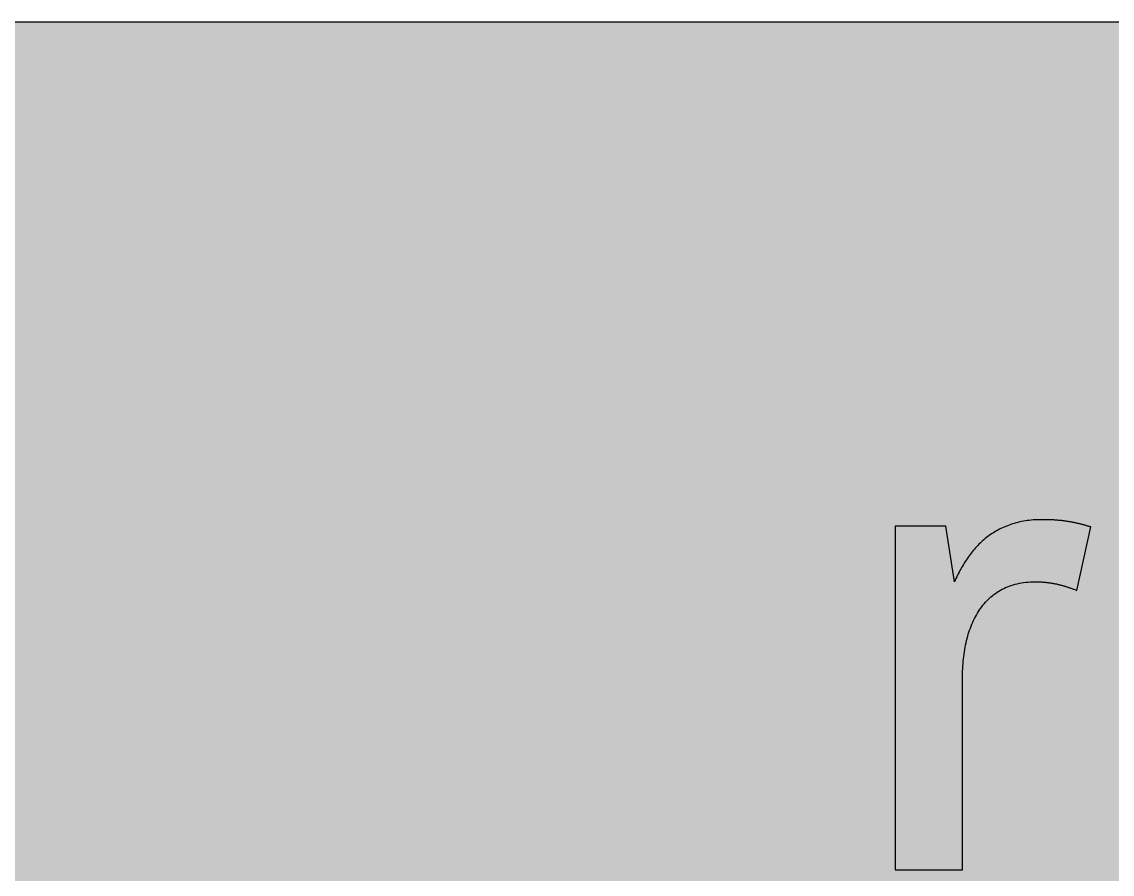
# Model space of a CAD drawing. Header units: millimetres. Extents: x 0 to 441, y 0 to 123.
# Drawn here: x 104.7 to 209.5, y 41.6 to 123.5 of the extents above; entities that cross this region are included whole.
import ezdxf

# ---------------------------------------------------------------- set-up
doc = ezdxf.new("R2010")
doc.units = ezdxf.units.MM

msp = doc.modelspace()

# ---------------------------------------------------------------- hatches: boundary and pattern name
for color, points in [(40, [(426.8611, 123.4722), (427.035, 123.4694), (427.2102, 123.4669), (427.3855, 123.4618), (427.5607, 123.4542), (427.7335, 123.444), (427.9087, 123.4313), (428.0814, 123.4186), (428.2542, 123.4008), (428.4269, 123.383), (428.5996, 123.3627), (428.7723, 123.3399), (428.9425, 123.317), (429.1152, 123.2891), (429.2854, 123.2611), (429.4556, 123.2306), (429.6258, 123.1976), (429.7959, 123.1621), (429.9636, 123.1265), (430.1312, 123.0859), (430.2989, 123.0452), (430.4665, 123.002), (430.6316, 122.9563), (430.7992, 122.9106), (430.9643, 122.8598), (431.1294, 122.809), (431.292, 122.7557), (431.4546, 122.7023), (431.6171, 122.6439), (431.7797, 122.5855), (431.9397, 122.5245), (432.0997, 122.461), (432.2597, 122.3975), (432.4172, 122.3289), (432.5772, 122.2604), (432.7322, 122.1892), (432.8897, 122.1181), (433.0446, 122.0445), (433.1995, 121.9683), (433.3519, 121.8895), (433.5043, 121.8082), (433.6567, 121.727), (433.8066, 121.6431), (433.9565, 121.5568), (434.1038, 121.4679), (434.2511, 121.379), (434.3984, 121.2875), (434.5432, 121.1961), (434.688, 121.0996), (434.8328, 121.0031), (434.975, 120.904), (435.1147, 120.8049), (435.2544, 120.7008), (435.3941, 120.5992), (435.5313, 120.4925), (435.6684, 120.3858), (435.803, 120.2766), (435.9377, 120.1649), (436.0697, 120.0506), (436.2018, 119.9363), (436.3314, 119.8194), (436.4609, 119.7026), (436.5879, 119.5832), (436.7124, 119.4613), (436.8394, 119.3394), (436.9613, 119.2124), (437.0832, 119.0879), (437.2026, 118.9609), (437.3194, 118.8314), (437.4363, 118.7018), (437.5506, 118.5697), (437.6649, 118.4377), (437.7766, 118.303), (437.8858, 118.1684), (437.9925, 118.0313), (438.0992, 117.8941), (438.2008, 117.7544), (438.3049, 117.6147), (438.404, 117.475), (438.5031, 117.3328), (438.5996, 117.188), (438.6961, 117.0432), (438.7875, 116.8984), (438.879, 116.7511), (438.9679, 116.6038), (439.0568, 116.4565), (439.1431, 116.3066), (439.227, 116.1567), (439.3082, 116.0043), (439.3895, 115.8519), (439.4683, 115.6995), (439.5445, 115.5446), (439.6181, 115.3897), (439.6892, 115.2322), (439.7604, 115.0772), (439.8289, 114.9172), (439.8975, 114.7597), (439.961, 114.5997), (440.0245, 114.4397), (440.0855, 114.2797), (440.1439, 114.1171), (440.2023, 113.9546), (440.2557, 113.792), (440.309, 113.6294), (440.3598, 113.4643), (440.4106, 113.2992), (440.4563, 113.1316), (440.502, 112.9665), (440.5452, 112.7989), (440.5859, 112.6312), (440.6265, 112.4636), (440.6621, 112.2959), (440.6976, 112.1258), (440.7306, 111.9556), (440.7611, 111.7854), (440.7891, 111.6152), (440.817, 111.4425), (440.8399, 111.2723), (440.8627, 111.0996), (440.883, 110.9269), (440.9008, 110.7542), (440.9186, 110.5814), (440.9313, 110.4087), (440.944, 110.2335), (440.9542, 110.0607), (440.9618, 109.8855), (440.9669, 109.7102), (440.9694, 109.535), (440.9719, 109.3597), (440.9722, 14.1111), (440.9694, 13.9344), (440.9669, 13.7592), (440.9618, 13.5839), (440.9542, 13.4112), (440.944, 13.2359), (440.9313, 13.0607), (440.9186, 12.888), (440.9008, 12.7152), (440.883, 12.5425), (440.8627, 12.3698), (440.8399, 12.1971), (440.817, 12.0269), (440.7891, 11.8542), (440.7611, 11.684), (440.7306, 11.5138), (440.6976, 11.3436), (440.6621, 11.176), (440.6265, 11.0058), (440.5859, 10.8382), (440.5452, 10.6705), (440.502, 10.5029), (440.4563, 10.3378), (440.4106, 10.1702), (440.3598, 10.0051), (440.309, 9.8425), (440.2557, 9.6774), (440.2023, 9.5148), (440.1439, 9.3523), (440.0855, 9.1897), (440.0245, 9.0297), (439.961, 8.8697), (439.8975, 8.7097), (439.8289, 8.5522), (439.7604, 8.3947), (439.6892, 8.2372), (439.6181, 8.0797), (439.5445, 7.9248), (439.4683, 7.7699), (439.3895, 7.6175), (439.3082, 7.4651), (439.227, 7.3127), (439.1431, 7.1628), (439.0568, 7.0129), (438.9679, 6.8656), (438.879, 6.7183), (438.7875, 6.571), (438.6961, 6.4262), (438.5996, 6.2814), (438.5031, 6.1366), (438.404, 5.9944), (438.3049, 5.8547), (438.2008, 5.715), (438.0992, 5.5753), (437.9925, 5.4381), (437.8858, 5.301), (437.7766, 5.1664), (437.6649, 5.0317), (437.5506, 4.8997), (437.4363, 4.7676), (437.3194, 4.638), (437.2026, 4.511), (437.0832, 4.3815), (436.9613, 4.257), (436.8394, 4.1326), (436.7124, 4.0081), (436.5879, 3.8862), (436.4609, 3.7668), (436.3314, 3.65), (436.2018, 3.5331), (436.0697, 3.4188), (435.9377, 3.3045), (435.803, 3.1953), (435.6684, 3.0861), (435.5313, 2.9769), (435.3941, 2.8727), (435.2544, 2.7686), (435.1147, 2.6645), (434.975, 2.5654), (434.8328, 2.4663), (434.688, 2.3698), (434.5432, 2.2733), (434.3984, 2.1819), (434.2511, 2.0904), (434.1038, 2.0015), (433.9565, 1.9126), (433.8066, 1.8263), (433.6567, 1.7424), (433.5043, 1.6612), (433.3519, 1.5799), (433.1995, 1.5037), (433.0446, 1.4275), (432.8897, 1.3513), (432.7322, 1.2802), (432.5772, 1.209), (432.4172, 1.1405), (432.2597, 1.0719), (432.0997, 1.0084), (431.9397, 0.9449), (431.7797, 0.8839), (431.6171, 0.8255), (431.4546, 0.7671), (431.292, 0.7137), (431.1294, 0.6604), (430.9643, 0.6096), (430.7992, 0.5588), (430.6316, 0.5131), (430.4665, 0.4674), (430.2989, 0.4242), (430.1312, 0.3835), (429.9636, 0.3454), (429.7959, 0.3073), (429.6258, 0.2718), (429.4556, 0.2388), (429.2854, 0.2083), (429.1152, 0.1803), (428.9425, 0.1524), (428.7723, 0.1295), (428.5996, 0.1067), (428.4269, 0.0864), (428.2542, 0.0686), (428.0814, 0.0508), (427.9087, 0.0381), (427.7335, 0.0254), (427.5607, 0.0152), (427.3855, 0.0076), (427.2102, 0.0025), (427.035, 0), (426.8597, 0), (104.0694, 0), (103.7082, 0), (103.3475, 0.0051), (102.9894, 0.0127), (102.6312, 0.0229), (102.2706, 0.0356), (101.9124, 0.0508), (101.5543, 0.0711), (101.1961, 0.094), (100.838, 0.1168), (100.4824, 0.1448), (100.1243, 0.1778), (99.7687, 0.2108), (99.4131, 0.2464), (99.0575, 0.287), (98.7019, 0.3302), (98.3463, 0.3734), (97.9932, 0.4216), (97.6376, 0.475), (97.2845, 0.5283), (96.9315, 0.5842), (96.581, 0.6452), (96.2279, 0.7061), (95.8774, 0.7722), (95.5269, 0.8407), (95.1763, 0.9119), (94.8284, 0.9855), (94.4804, 1.0617), (94.1324, 1.143), (93.7844, 1.2243), (93.4364, 1.3106), (93.091, 1.3995), (92.7456, 1.4884), (92.4027, 1.5824), (92.0598, 1.6789), (91.7169, 1.778), (91.374, 1.8821), (91.0336, 1.9863), (90.6932, 2.093), (90.3529, 2.2047), (90.0151, 2.319), (89.6772, 2.4333), (89.3394, 2.5527), (89.0041, 2.6746), (88.6689, 2.7991), (88.3361, 2.9261), (88.0034, 3.0556), (87.6706, 3.1877), (87.3404, 3.3249), (87.0102, 3.462), (86.68, 3.6043), (86.3524, 3.7465), (86.0273, 3.8938), (85.6996, 4.0411), (85.377, 4.1935), (85.0519, 4.3485), (84.7293, 4.506), (84.4093, 4.666), (84.0892, 4.8285), (83.7717, 4.9936), (83.4542, 5.1613), (83.1367, 5.3315), (82.8218, 5.5042), (82.5094, 5.682), (82.1969, 5.8598), (7.0556, 49.5155), (6.8504, 49.6341), (6.6497, 49.7561), (6.4516, 49.8831), (6.256, 50.0126), (6.063, 50.1421), (5.8725, 50.2793), (5.6845, 50.4165), (5.4966, 50.5562), (5.3137, 50.6984), (5.1333, 50.8457), (4.9581, 50.9956), (4.7828, 51.1454), (4.6101, 51.3004), (4.4399, 51.4579), (4.2748, 51.6153), (4.1097, 51.7779), (3.9497, 51.943), (3.7922, 52.1106), (3.6347, 52.2783), (3.4823, 52.451), (3.335, 52.6237), (3.1877, 52.8015), (3.0429, 52.9793), (2.9032, 53.1597), (2.7661, 53.3425), (2.6314, 53.528), (2.4994, 53.7134), (2.3724, 53.9039), (2.2454, 54.0944), (2.1234, 54.2874), (2.0041, 54.483), (1.8898, 54.6786), (1.778, 54.8792), (1.6662, 55.0799), (1.5621, 55.2806), (1.458, 55.4863), (1.3589, 55.6895), (1.2624, 55.8978), (1.1684, 56.1061), (1.0795, 56.3169), (0.9931, 56.5302), (0.9119, 56.7436), (0.8306, 56.957), (0.7569, 57.1754), (0.6833, 57.3913), (0.6147, 57.6123), (0.5486, 57.8307), (0.4877, 58.0542), (0.4293, 58.2752), (0.3734, 58.4987), (0.3226, 58.7248), (0.2769, 58.9509), (0.2311, 59.1795), (0.193, 59.4055), (0.1549, 59.6367), (0.1219, 59.8653), (0.094, 60.0964), (0.0686, 60.3275), (0.0483, 60.5612), (0.0305, 60.7949), (0.0152, 61.0286), (0.0076, 61.2623), (0, 61.4985), (0, 61.7347), (0, 61.8515), (0, 61.9658), (0.0025, 62.0827), (0.0076, 62.1995), (0.0102, 62.3138), (0.0152, 62.4307), (0.0229, 62.545), (0.0279, 62.6618), (0.0381, 62.7761), (0.0457, 62.8929), (0.0559, 63.0072), (0.066, 63.1215), (0.0787, 63.2358), (0.0914, 63.3527), (0.1041, 63.467), (0.1194, 63.5813), (0.1346, 63.6956), (0.1524, 63.8099), (0.1702, 63.9242), (0.188, 64.0359), (0.2057, 64.1502), (0.2261, 64.2645), (0.2489, 64.3763), (0.2692, 64.4906), (0.2921, 64.6024), (0.3175, 64.7167), (0.3429, 64.8284), (0.3683, 64.9402), (0.3937, 65.0519), (0.4216, 65.1637), (0.4496, 65.2755), (0.4801, 65.3872), (0.5105, 65.499), (0.541, 65.6082), (0.574, 65.72), (0.6071, 65.8292), (0.6401, 65.9409), (0.6756, 66.0502), (0.7112, 66.1594), (0.7468, 66.2686), (0.7849, 66.3778), (0.823, 66.487), (0.8611, 66.5937), (0.9017, 66.7029), (0.9423, 66.8096), (0.9855, 66.9163), (1.0287, 67.0255), (1.0719, 67.1322), (1.1151, 67.2389), (1.1608, 67.343), (1.2065, 67.4497), (1.2548, 67.5538), (1.303, 67.6605), (1.3513, 67.7647), (1.4021, 67.8688), (1.4529, 67.9729), (1.5037, 68.0771), (1.557, 68.1787), (1.6104, 68.2828), (1.6637, 68.3844), (1.7196, 68.486), (1.7755, 68.5876), (1.8313, 68.6892), (1.8898, 68.7908), (1.9482, 68.8899), (2.0066, 68.9915), (2.0676, 69.0905), (2.1285, 69.1896), (2.1895, 69.2861), (2.253, 69.3852), (2.3139, 69.4817), (2.38, 69.5782), (2.4435, 69.6722), (2.5095, 69.7687), (2.5756, 69.8627), (2.6416, 69.9567), (2.7102, 70.0507), (2.7788, 70.1446), (2.8473, 70.2361), (2.9185, 70.3275), (2.987, 70.419), (3.0582, 70.5104), (3.1318, 70.5993), (3.2029, 70.6907), (3.2766, 70.7771), (3.3528, 70.866), (3.4265, 70.9549), (3.5027, 71.0413), (3.5789, 71.1276), (3.6551, 71.214), (3.7338, 71.2978), (3.8125, 71.3816), (3.8913, 71.4654), (3.97, 71.5493), (4.0513, 71.6305), (4.1326, 71.7118), (4.2139, 71.7931), (4.2951, 71.8744), (4.379, 71.9531), (4.4628, 72.0319), (4.5466, 72.1106), (4.633, 72.1893), (4.7168, 72.2655), (4.8031, 72.3417), (4.8895, 72.4179), (4.9784, 72.4941), (5.0673, 72.5678), (5.1562, 72.6415), (5.2451, 72.7126), (5.334, 72.7862), (5.4254, 72.8574), (5.5169, 72.9285), (5.6083, 72.9971), (5.6998, 73.0656), (5.7937, 73.1342), (5.8877, 73.2028), (5.9817, 73.2688), (6.0757, 73.3349), (6.1722, 73.4009), (6.2662, 73.467), (6.3627, 73.5305), (6.4618, 73.594), (6.5583, 73.6549), (6.6573, 73.7159), (6.7539, 73.7768), (6.8555, 73.8378), (6.9545, 73.8962), (7.0536, 73.9546), (82.1972, 117.6115), (82.5094, 117.79), (82.8218, 117.9652), (83.1367, 118.1379), (83.4542, 118.3081), (83.7717, 118.4758), (84.0892, 118.6409), (84.4093, 118.8034), (84.7293, 118.9634), (85.0519, 119.1209), (85.377, 119.2759), (85.6996, 119.4283), (86.0273, 119.5756), (86.3524, 119.7229), (86.68, 119.8677), (87.0102, 120.0074), (87.3404, 120.1445), (87.6706, 120.2817), (88.0034, 120.4138), (88.3361, 120.5433), (88.6689, 120.6703), (89.0041, 120.7948), (89.3394, 120.9167), (89.6772, 121.0361), (90.0151, 121.1529), (90.3529, 121.2647), (90.6932, 121.3764), (91.0336, 121.4831), (91.374, 121.5873), (91.7169, 121.6914), (92.0598, 121.7905), (92.4027, 121.887), (92.7456, 121.981), (93.091, 122.0724), (93.4364, 122.1588), (93.7844, 122.2451), (94.1324, 122.3264), (94.4804, 122.4077), (94.8284, 122.4839), (95.1763, 122.5575), (95.5269, 122.6287), (95.8774, 122.6972), (96.2279, 122.7633), (96.581, 122.8242), (96.9315, 122.8852), (97.2845, 122.9411), (97.6376, 122.997), (97.9932, 123.0478), (98.3463, 123.096), (98.7019, 123.1392), (99.0575, 123.1824), (99.4131, 123.223), (99.7687, 123.2586), (100.1243, 123.2916), (100.4824, 123.3246), (100.838, 123.3526), (101.1961, 123.3754), (101.5543, 123.3983), (101.9124, 123.4186), (102.2706, 123.4338), (102.6312, 123.4465), (102.9894, 123.4567), (103.3475, 123.4643), (103.7082, 123.4694), (104.0689, 123.4719)]), (59, [(202.0961, 69.6666), (202.1611, 69.6646), (202.2246, 69.6646), (202.2907, 69.6646), (202.3542, 69.662), (202.4177, 69.6595), (202.4812, 69.6595), (202.5447, 69.657), (202.6082, 69.6544), (202.6717, 69.6493), (202.7326, 69.6468), (202.7961, 69.6417), (202.8571, 69.6392), (202.9206, 69.6341), (202.9816, 69.629), (203.0425, 69.6214), (203.1035, 69.6163), (203.1644, 69.6112), (203.2254, 69.6036), (203.2864, 69.596), (203.3473, 69.5884), (203.4083, 69.5808), (203.4692, 69.5731), (203.5302, 69.563), (203.5886, 69.5554), (203.6496, 69.5452), (203.7105, 69.535), (203.7715, 69.5249), (203.8299, 69.5147), (203.8909, 69.502), (203.9518, 69.4919), (204.0103, 69.4792), (204.0712, 69.4665), (204.1322, 69.4538), (204.1931, 69.4411), (204.2516, 69.4258), (204.3125, 69.4131), (204.3735, 69.3979), (204.4344, 69.3826), (204.4954, 69.3674), (204.5564, 69.3522), (204.6173, 69.3344), (204.6783, 69.3191), (204.7392, 69.3014), (204.8027, 69.2836), (204.8637, 69.2658), (204.9247, 69.248), (204.9882, 69.2302), (205.0517, 69.2099), (205.1126, 69.1896), (205.1761, 69.1693), (205.2396, 69.149), (205.3031, 69.1286), (205.3666, 69.1058), (205.4327, 69.0855), (205.4962, 69.0626), (205.5622, 69.0397), (205.6257, 69.0169), (205.6917, 68.9915), (205.7578, 68.9686), (205.8238, 68.9432), (205.8924, 68.9178), (205.9584, 68.8924), (206.027, 68.867), (206.0956, 68.8391), (207.4291, 74.9378), (207.3656, 74.9554), (207.3046, 74.9732), (207.2411, 74.9884), (207.1802, 75.0062), (207.1192, 75.024), (207.0583, 75.0418), (206.9973, 75.0595), (206.9363, 75.0748), (206.8779, 75.0926), (206.817, 75.1103), (206.756, 75.1256), (206.695, 75.1408), (206.6341, 75.1586), (206.5757, 75.1738), (206.5147, 75.1891), (206.4537, 75.2069), (206.3928, 75.2221), (206.3318, 75.2373), (206.2709, 75.2526), (206.2074, 75.2678), (206.1464, 75.2805), (206.0829, 75.2958), (206.0219, 75.311), (205.9584, 75.3237), (205.8949, 75.3389), (205.8314, 75.3516), (205.7679, 75.3643), (205.7019, 75.377), (205.6359, 75.3897), (205.5698, 75.4024), (205.5038, 75.4151), (205.4352, 75.4278), (205.3692, 75.4405), (205.3006, 75.4507), (205.2295, 75.4609), (205.1609, 75.4736), (205.0872, 75.4837), (205.0161, 75.4939), (204.9424, 75.504), (204.8688, 75.5142), (204.7951, 75.5218), (204.7189, 75.532), (204.6427, 75.5396), (204.564, 75.5498), (204.4852, 75.5574), (204.404, 75.565), (204.3227, 75.5701), (204.2414, 75.5777), (204.1576, 75.5853), (204.0712, 75.5904), (203.9849, 75.5955), (203.8985, 75.6031), (203.8096, 75.6056), (203.7182, 75.6107), (203.6267, 75.6158), (203.5327, 75.6183), (203.4388, 75.6234), (203.3422, 75.626), (203.2432, 75.6285), (203.1441, 75.631), (203.0425, 75.631), (202.9409, 75.6336), (202.8342, 75.6336), (202.7301, 75.6336), (202.5218, 75.631), (202.3186, 75.626), (202.118, 75.6158), (201.9173, 75.6031), (201.7217, 75.5879), (201.5312, 75.5675), (201.3407, 75.5421), (201.1528, 75.5142), (200.9673, 75.4837), (200.787, 75.4507), (200.6067, 75.4126), (200.4314, 75.372), (200.2561, 75.3262), (200.086, 75.278), (199.9158, 75.2272), (199.7507, 75.1738), (199.5856, 75.118), (199.4256, 75.057), (199.2655, 74.9935), (199.1106, 74.9275), (198.9557, 74.8589), (198.8058, 74.7852), (198.6559, 74.7116), (198.5086, 74.6328), (198.3638, 74.5515), (198.2241, 74.4677), (198.0844, 74.3814), (197.9473, 74.2925), (197.8101, 74.201), (197.678, 74.107), (197.5485, 74.0105), (197.419, 73.9115), (197.2945, 73.8099), (197.17, 73.7057), (197.0481, 73.599), (196.9287, 73.4898), (196.8094, 73.3806), (196.6951, 73.2663), (196.5808, 73.1495), (196.469, 73.0326), (196.3598, 72.9132), (196.2531, 72.7913), (196.1464, 72.6669), (196.0448, 72.5399), (195.9432, 72.4129), (195.8416, 72.2833), (195.7451, 72.1512), (195.6486, 72.0166), (195.5546, 71.882), (195.4632, 71.7448), (195.3717, 71.6051), (195.2828, 71.4654), (195.1965, 71.3232), (195.1101, 71.181), (195.0263, 71.0336), (194.945, 70.8889), (194.8637, 70.739), (194.785, 70.5891), (194.7088, 70.4393), (194.6326, 70.2869), (194.5589, 70.1345), (194.4878, 69.9795), (194.4167, 69.8221), (194.3481, 69.6646), (193.5233, 75.0013), (188.6342, 75.0013), (188.6342, 41.9806), (195.1108, 41.9806), (195.1108, 60.3952), (195.1101, 60.6349), (195.1152, 60.8736), (195.1228, 61.1099), (195.133, 61.3461), (195.1482, 61.5798), (195.1634, 61.8109), (195.1838, 62.042), (195.2066, 62.2681), (195.232, 62.4942), (195.2625, 62.7177), (195.293, 62.9412), (195.3285, 63.1596), (195.3692, 63.3755), (195.4098, 63.5914), (195.4555, 63.8023), (195.5038, 64.0131), (195.5571, 64.2188), (195.6105, 64.4246), (195.6714, 64.6252), (195.7324, 64.8233), (195.7984, 65.0189), (195.867, 65.212), (195.9381, 65.4025), (196.0143, 65.5879), (196.0931, 65.7708), (196.1744, 65.9511), (196.2607, 66.1289), (196.3522, 66.3016), (196.4436, 66.4718), (196.5401, 66.6369), (196.6417, 66.7995), (196.7459, 66.9595), (196.8525, 67.1144), (196.9643, 67.2643), (197.0786, 67.4116), (197.198, 67.5564), (197.3199, 67.6961), (197.4444, 67.8307), (197.5739, 67.9602), (197.7085, 68.0872), (197.8457, 68.2117), (197.9854, 68.3285), (198.1302, 68.4428), (198.28, 68.5521), (198.4324, 68.6562), (198.5899, 68.7553), (198.7499, 68.8492), (198.915, 68.9407), (199.0827, 69.0245), (199.2554, 69.1058), (199.4306, 69.1794), (199.611, 69.2506), (199.7964, 69.3141), (199.9844, 69.375), (200.1774, 69.4284), (200.373, 69.4792), (200.5736, 69.5223), (200.7794, 69.5579), (200.9877, 69.5909), (201.201, 69.6189), (201.4169, 69.6392), (201.6379, 69.6544), (201.864, 69.662), (202.0951, 69.6646)])]:
    msp.add_hatch(color=color).paths.add_polyline_path(points)
h = msp.add_hatch(color=59)
h.paths.add_polyline_path([(426.8611, 119.9444), (427.134, 119.9388), (427.4033, 119.9286), (427.675, 119.9134), (427.9417, 119.888), (428.2084, 119.8575), (428.4726, 119.822), (428.7342, 119.7788), (428.9933, 119.728), (429.2498, 119.6721), (429.5038, 119.6111), (429.7578, 119.5426), (430.0068, 119.4664), (430.2557, 119.3876), (430.4995, 119.3013), (430.7408, 119.2098), (430.9796, 119.1108), (431.2158, 119.0092), (431.4495, 118.8999), (431.6781, 118.7856), (431.9041, 118.6663), (432.1277, 118.5418), (432.3486, 118.4123), (432.5645, 118.2751), (432.7779, 118.1354), (432.9862, 117.9906), (433.1919, 117.8408), (433.3951, 117.6858), (433.5932, 117.5258), (433.7863, 117.3632), (433.9768, 117.1931), (434.1622, 117.0203), (434.3425, 116.8425), (434.5203, 116.6622), (434.6931, 116.4768), (434.8632, 116.2863), (435.0258, 116.0932), (435.1858, 115.8951), (435.3408, 115.6919), (435.4906, 115.4862), (435.6354, 115.2779), (435.7751, 115.0645), (435.9123, 114.8486), (436.0418, 114.6277), (436.1663, 114.4041), (436.2856, 114.1781), (436.3999, 113.9495), (436.5092, 113.7158), (436.6108, 113.4796), (436.7098, 113.2408), (436.8013, 112.9995), (436.8876, 112.7557), (436.9664, 112.5068), (437.0426, 112.2578), (437.1111, 112.0038), (437.1721, 111.7498), (437.228, 111.4933), (437.2788, 111.2342), (437.322, 110.9726), (437.3575, 110.7084), (437.388, 110.4417), (437.4134, 110.175), (437.4286, 109.9033), (437.4388, 109.634), (437.4439, 109.3597), (437.4444, 14.1111), (437.4388, 13.8379), (437.4286, 13.5661), (437.4134, 13.2944), (437.388, 13.0277), (437.3575, 12.761), (437.322, 12.4968), (437.2788, 12.2352), (437.228, 11.9761), (437.1721, 11.7196), (437.1111, 11.4656), (437.0426, 11.2116), (436.9664, 10.9626), (436.8876, 10.7163), (436.8013, 10.4699), (436.7098, 10.2286), (436.6108, 9.9898), (436.5092, 9.7536), (436.3999, 9.5225), (436.2856, 9.2913), (436.1663, 9.0653), (436.0418, 8.8417), (435.9123, 8.6208), (435.7751, 8.4049), (435.6354, 8.1915), (435.4906, 7.9832), (435.3408, 7.7775), (435.1858, 7.5768), (435.0258, 7.3787), (434.8632, 7.1831), (434.6931, 6.9926), (434.5203, 6.8072), (434.3425, 6.6269), (434.1622, 6.4491), (433.9768, 6.2763), (433.7863, 6.1062), (433.5932, 5.9436), (433.3951, 5.7836), (433.1919, 5.6286), (432.9862, 5.4788), (432.7779, 5.334), (432.5645, 5.1943), (432.3486, 5.0597), (432.1277, 4.9276), (431.9041, 4.8031), (431.6781, 4.6838), (431.4495, 4.5695), (431.2158, 4.4602), (430.9796, 4.3586), (430.7408, 4.2596), (430.4995, 4.1681), (430.2557, 4.0818), (430.0068, 4.003), (429.7578, 3.9268), (429.5038, 3.8608), (429.2498, 3.7973), (428.9933, 3.7414), (428.7342, 3.6906), (428.4726, 3.6474), (428.2084, 3.6119), (427.9417, 3.5814), (427.675, 3.5585), (427.4033, 3.5408), (427.134, 3.5306), (426.8597, 3.5255), (104.0694, 3.5278), (103.7361, 3.5281), (103.4059, 3.5331), (103.0757, 3.5382), (102.7455, 3.5484), (102.4153, 3.5611), (102.0877, 3.5763), (101.7575, 3.5941), (101.4273, 3.6144), (101.0996, 3.6373), (100.7694, 3.6627), (100.4418, 3.6906), (100.1141, 3.7211), (99.7864, 3.7541), (99.4613, 3.7922), (99.1337, 3.8303), (98.8085, 3.871), (98.4809, 3.9167), (98.1558, 3.9624), (97.8306, 4.0132), (97.5081, 4.064), (97.1829, 4.1199), (96.8604, 4.1783), (96.5378, 4.2367), (96.2152, 4.3002), (95.8926, 4.3663), (95.5726, 4.4348), (95.2525, 4.5034), (94.9325, 4.5771), (94.6125, 4.6533), (94.295, 4.732), (93.9775, 4.8133), (93.66, 4.8971), (93.3425, 4.9835), (93.0275, 5.0724), (92.7125, 5.1638), (92.3976, 5.2578), (92.0826, 5.3543), (91.7702, 5.4534), (91.4578, 5.555), (91.1479, 5.6591), (90.8355, 5.7658), (90.5281, 5.875), (90.2183, 5.9868), (89.9109, 6.1011), (89.6036, 6.2179), (89.2962, 6.3373), (88.9914, 6.4592), (88.6866, 6.5837), (88.3844, 6.7107), (88.0821, 6.8402), (87.7799, 6.9723), (87.4801, 7.1069), (87.1804, 7.2441), (86.8832, 7.3838), (86.5861, 7.526), (86.2889, 7.6683), (85.9942, 7.8156), (85.6996, 7.9654), (85.4075, 8.1178), (85.1154, 8.2728), (84.8258, 8.4303), (84.5363, 8.5877), (84.2467, 8.7503), (83.9597, 8.9154), (8.8194, 52.5709), (8.6665, 52.6593), (8.5141, 52.7507), (8.3668, 52.8447), (8.2194, 52.9438), (8.0747, 53.0403), (7.9299, 53.1419), (7.7902, 53.246), (7.6505, 53.3502), (7.5133, 53.4594), (7.3787, 53.5686), (7.2441, 53.6804), (7.1145, 53.7947), (6.985, 53.909), (6.858, 54.0258), (6.7335, 54.1452), (6.6091, 54.2671), (6.4897, 54.3916), (6.3703, 54.516), (6.2535, 54.643), (6.1392, 54.7726), (6.0274, 54.9021), (5.9182, 55.0342), (5.8115, 55.1688), (5.7048, 55.3034), (5.6007, 55.4406), (5.5016, 55.5803), (5.4026, 55.72), (5.3061, 55.8622), (5.2121, 56.0045), (5.1206, 56.1492), (5.0317, 56.2966), (4.9454, 56.4439), (4.859, 56.5912), (4.7777, 56.7436), (4.699, 56.8935), (4.6203, 57.0484), (4.5466, 57.2008), (4.4755, 57.3583), (4.4044, 57.5132), (4.3383, 57.6707), (4.2723, 57.8307), (4.2113, 57.9907), (4.1504, 58.1533), (4.0945, 58.3133), (4.0411, 58.4784), (3.9878, 58.641), (3.9395, 58.8061), (3.8938, 58.9737), (3.8481, 59.1414), (3.8075, 59.309), (3.7694, 59.4766), (3.7338, 59.6468), (3.7008, 59.817), (3.6703, 59.9872), (3.6449, 60.1599), (3.6195, 60.3326), (3.5992, 60.5053), (3.5789, 60.6806), (3.5636, 60.8533), (3.5509, 61.0286), (3.5408, 61.2064), (3.5331, 61.3816), (3.5281, 61.5569), (3.5255, 61.7347), (3.5281, 61.9125), (3.5331, 62.0878), (3.5408, 62.2656), (3.5509, 62.4408), (3.5636, 62.6161), (3.5789, 62.7888), (3.5992, 62.9641), (3.6195, 63.1368), (3.6449, 63.3095), (3.6703, 63.4822), (3.7008, 63.6524), (3.7338, 63.8226), (3.7694, 63.9928), (3.8075, 64.1604), (3.8481, 64.328), (3.8938, 64.4957), (3.9395, 64.6633), (3.9878, 64.8284), (4.0411, 64.991), (4.0945, 65.1561), (4.1504, 65.3186), (4.2113, 65.4787), (4.2723, 65.6387), (4.3383, 65.7987), (4.4044, 65.9562), (4.4755, 66.1137), (4.5466, 66.2686), (4.6203, 66.4235), (4.699, 66.5759), (4.7777, 66.7283), (4.859, 66.8782), (4.9454, 67.0255), (5.0317, 67.1754), (5.1206, 67.3202), (5.2121, 67.4649), (5.3061, 67.6097), (5.4026, 67.7494), (5.5016, 67.8917), (5.6007, 68.0288), (5.7048, 68.166), (5.8115, 68.3006), (5.9182, 68.4352), (6.0274, 68.5673), (6.1392, 68.6994), (6.2535, 68.8264), (6.3703, 68.9534), (6.4897, 69.0778), (6.6091, 69.2023), (6.7335, 69.3242), (6.858, 69.4436), (6.985, 69.5604), (7.1145, 69.6773), (7.2441, 69.789), (7.3787, 69.9008), (7.5133, 70.01), (7.6505, 70.1192), (7.7902, 70.2234), (7.9299, 70.3275), (8.0747, 70.4291), (8.2194, 70.5282), (8.3668, 70.6247), (8.5141, 70.7187), (8.6665, 70.8101), (8.8189, 70.899), (83.9611, 114.5565), (84.2467, 114.7191), (84.5363, 114.8817), (84.8258, 115.0417), (85.1154, 115.1966), (85.4075, 115.3516), (85.6996, 115.504), (85.9942, 115.6538), (86.2889, 115.8011), (86.5861, 115.9459), (86.8832, 116.0856), (87.1804, 116.2253), (87.4801, 116.3625), (87.7799, 116.4971), (88.0821, 116.6292), (88.3844, 116.7587), (88.6866, 116.8857), (88.9914, 117.0102), (89.2962, 117.1321), (89.6036, 117.2515), (89.9109, 117.3683), (90.2183, 117.4826), (90.5281, 117.5944), (90.8355, 117.7036), (91.1479, 117.8103), (91.4578, 117.9144), (91.7702, 118.016), (92.0826, 118.1151), (92.3976, 118.2116), (92.7125, 118.3056), (93.0275, 118.397), (93.3425, 118.4859), (93.66, 118.5723), (93.9775, 118.6561), (94.295, 118.7374), (94.6125, 118.8161), (94.9325, 118.8923), (95.2525, 118.966), (95.5726, 119.0346), (95.8926, 119.1031), (96.2152, 119.1692), (96.5378, 119.2327), (96.8604, 119.2911), (97.1829, 119.3495), (97.5081, 119.4054), (97.8306, 119.4562), (98.1558, 119.507), (98.4809, 119.5527), (98.8085, 119.5984), (99.1337, 119.6391), (99.4613, 119.6772), (99.7864, 119.7153), (100.1141, 119.7483), (100.4418, 119.7788), (100.7694, 119.8067), (101.0996, 119.8347), (101.4273, 119.8575), (101.7575, 119.8778), (102.0877, 119.8931), (102.4153, 119.9083), (102.7455, 119.921), (103.0757, 119.9312), (103.4059, 119.9388), (103.7361, 119.9413), (104.0689, 119.9439)])
h.paths.add_polyline_path([(426.8611, 114.6528), (426.9969, 114.6505), (427.1315, 114.6454), (427.2661, 114.6353), (427.4007, 114.6251), (427.5328, 114.6099), (427.6649, 114.5896), (427.797, 114.5692), (427.9265, 114.5438), (428.056, 114.5159), (428.183, 114.4854), (428.3075, 114.4499), (428.4345, 114.4143), (428.5564, 114.3737), (428.6783, 114.3305), (428.8003, 114.2848), (428.9196, 114.2365), (429.0365, 114.1832), (429.1533, 114.1298), (429.2702, 114.0714), (429.3819, 114.013), (429.4937, 113.9495), (429.6029, 113.886), (429.7121, 113.8174), (429.8188, 113.7488), (429.9229, 113.6752), (430.0271, 113.6015), (430.1261, 113.5228), (430.2252, 113.444), (430.3217, 113.3602), (430.4182, 113.2764), (430.5097, 113.19), (430.6011, 113.1011), (430.69, 113.0097), (430.7764, 112.9182), (430.8602, 112.8217), (430.944, 112.7252), (431.0228, 112.6261), (431.1015, 112.5271), (431.1752, 112.4229), (431.2488, 112.3188), (431.3174, 112.2121), (431.386, 112.1029), (431.4495, 111.9937), (431.513, 111.8819), (431.5714, 111.7702), (431.6298, 111.6533), (431.6832, 111.5365), (431.7365, 111.4196), (431.7848, 111.3003), (431.8305, 111.1783), (431.8737, 111.0564), (431.9143, 110.9345), (431.9499, 110.8075), (431.9854, 110.683), (432.0159, 110.556), (432.0438, 110.4265), (432.0692, 110.297), (432.0896, 110.1649), (432.1099, 110.0328), (432.1251, 109.9007), (432.1353, 109.7661), (432.1454, 109.6315), (432.1505, 109.4969), (432.1505, 109.3597), (432.1528, 14.1111), (432.1505, 13.9725), (432.1454, 13.8379), (432.1353, 13.7033), (432.1251, 13.5687), (432.1099, 13.4366), (432.0896, 13.3045), (432.0692, 13.1724), (432.0438, 13.0429), (432.0159, 12.9159), (431.9854, 12.7864), (431.9499, 12.6619), (431.9143, 12.5349), (431.8737, 12.413), (431.8305, 12.2911), (431.7848, 12.1691), (431.7365, 12.0498), (431.6832, 11.9329), (431.6298, 11.8161), (431.5714, 11.7018), (431.513, 11.5875), (431.4495, 11.4757), (431.386, 11.3665), (431.3174, 11.2573), (431.2488, 11.1506), (431.1752, 11.0465), (431.1015, 10.9449), (431.0228, 10.8433), (430.944, 10.7442), (430.8602, 10.6477), (430.7764, 10.5512), (430.69, 10.4597), (430.6011, 10.3683), (430.5097, 10.2794), (430.4182, 10.193), (430.3217, 10.1092), (430.2252, 10.0254), (430.1261, 9.9466), (430.0271, 9.8704), (429.9229, 9.7942), (429.8188, 9.7206), (429.7121, 9.652), (429.6029, 9.5834), (429.4937, 9.5199), (429.3819, 9.4564), (429.2702, 9.398), (429.1533, 9.3396), (429.0365, 9.2862), (428.9196, 9.2329), (428.8003, 9.1846), (428.6783, 9.1389), (428.5564, 9.0957), (428.4345, 9.0551), (428.3075, 9.0195), (428.183, 8.984), (428.056, 8.9535), (427.9265, 8.9256), (427.797, 8.9002), (427.6649, 8.8798), (427.5328, 8.8595), (427.4007, 8.8443), (427.2661, 8.8341), (427.1315, 8.824), (426.9969, 8.8189), (426.8597, 8.8189), (104.0694, 8.8194), (103.7819, 8.8189), (103.4948, 8.824), (103.2078, 8.829), (102.9208, 8.8367), (102.6338, 8.8468), (102.3468, 8.8595), (102.0623, 8.8748), (101.7753, 8.8925), (101.4908, 8.9129), (101.2038, 8.9357), (100.9193, 8.9611), (100.6348, 8.9865), (100.3503, 9.017), (100.0658, 9.0475), (99.7839, 9.083), (99.4994, 9.1186), (99.2175, 9.1567), (98.9355, 9.1973), (98.6536, 9.2405), (98.3717, 9.2862), (98.0897, 9.3345), (97.8078, 9.3828), (97.5284, 9.4361), (97.249, 9.4894), (96.9696, 9.5479), (96.6902, 9.6063), (96.4133, 9.6672), (96.1339, 9.7307), (95.8571, 9.7968), (95.5802, 9.8654), (95.3033, 9.9365), (95.029, 10.0076), (94.7547, 10.0838), (94.4804, 10.16), (94.2061, 10.2387), (93.9343, 10.32), (93.66, 10.4038), (93.3882, 10.4902), (93.1189, 10.5791), (92.8472, 10.6705), (92.5779, 10.762), (92.3087, 10.8585), (92.042, 10.955), (91.7727, 11.0541), (91.506, 11.1557), (91.2419, 11.2598), (90.9752, 11.364), (90.711, 11.4732), (90.4494, 11.5824), (90.1852, 11.6967), (89.9236, 11.811), (89.6645, 11.9278), (89.4029, 12.0472), (89.1438, 12.1666), (88.8873, 12.2911), (88.6282, 12.4155), (88.3717, 12.5451), (88.1177, 12.6746), (87.8637, 12.8067), (87.6097, 12.9413), (87.3582, 13.0759), (87.1068, 13.2156), (86.8553, 13.3553), (86.6064, 13.4976), (11.4653, 57.1528), (11.3868, 57.1957), (11.3132, 57.2414), (11.237, 57.2897), (11.1633, 57.338), (11.0922, 57.3862), (11.0211, 57.437), (10.9499, 57.4904), (10.8814, 57.5412), (10.8128, 57.597), (10.7442, 57.6504), (10.6782, 57.7063), (10.6121, 57.7647), (10.5461, 57.8206), (10.4826, 57.879), (10.4216, 57.9399), (10.3607, 58.0009), (10.2997, 58.0619), (10.2413, 58.1254), (10.1829, 58.1889), (10.1244, 58.2524), (10.0686, 58.3184), (10.0127, 58.3844), (9.9593, 58.4505), (9.9085, 58.5191), (9.8552, 58.5876), (9.8044, 58.6562), (9.7561, 58.7273), (9.7079, 58.7985), (9.6622, 58.8696), (9.6139, 58.9407), (9.5707, 59.0144), (9.5275, 59.088), (9.4844, 59.1642), (9.4437, 59.2379), (9.4031, 59.3141), (9.365, 59.3903), (9.3294, 59.469), (9.2913, 59.5452), (9.2583, 59.624), (9.2227, 59.7027), (9.1923, 59.7814), (9.1592, 59.8627), (9.1313, 59.944), (9.1008, 60.0253), (9.0754, 60.1066), (9.05, 60.1878), (9.0246, 60.2717), (9.0018, 60.3529), (8.9789, 60.4368), (8.9586, 60.5206), (8.9408, 60.6069), (8.923, 60.6908), (8.9052, 60.7771), (8.89, 60.8609), (8.8773, 60.9473), (8.8646, 61.0337), (8.8544, 61.12), (8.8443, 61.2064), (8.8367, 61.2953), (8.829, 61.3816), (8.824, 61.4705), (8.8214, 61.5569), (8.8189, 61.6458), (8.8189, 61.7347), (8.8189, 61.8236), (8.8214, 61.9125), (8.824, 61.9989), (8.829, 62.0878), (8.8367, 62.1741), (8.8443, 62.263), (8.8544, 62.3494), (8.8646, 62.4357), (8.8773, 62.5221), (8.89, 62.6085), (8.9052, 62.6948), (8.923, 62.7786), (8.9408, 62.8625), (8.9586, 62.9488), (8.9789, 63.0326), (9.0018, 63.1165), (9.0246, 63.1977), (9.05, 63.2816), (9.0754, 63.3628), (9.1008, 63.4441), (9.1313, 63.5254), (9.1592, 63.6067), (9.1923, 63.688), (9.2227, 63.7667), (9.2583, 63.8454), (9.2913, 63.9242), (9.3294, 64.0004), (9.365, 64.0791), (9.4031, 64.1553), (9.4437, 64.2315), (9.4844, 64.3052), (9.5275, 64.3814), (9.5707, 64.455), (9.6139, 64.5287), (9.6622, 64.5998), (9.7079, 64.6709), (9.7561, 64.7421), (9.8044, 64.8132), (9.8552, 64.8818), (9.9085, 64.9503), (9.9593, 65.0189), (10.0127, 65.085), (10.0686, 65.151), (10.1244, 65.217), (10.1829, 65.2805), (10.2413, 65.344), (10.2997, 65.4075), (10.3607, 65.4685), (10.4216, 65.5295), (10.4826, 65.5904), (10.5461, 65.6488), (10.6121, 65.7073), (10.6782, 65.7631), (10.7442, 65.819), (10.8128, 65.8724), (10.8814, 65.9282), (10.9499, 65.979), (11.0211, 66.0324), (11.0922, 66.0832), (11.1633, 66.1314), (11.237, 66.1797), (11.3132, 66.228), (11.3868, 66.2737), (11.463, 66.3194), (86.6069, 109.9728), (86.8553, 110.1141), (87.1068, 110.2538), (87.3582, 110.3935), (87.6097, 110.5306), (87.8637, 110.6627), (88.1177, 110.7948), (88.3717, 110.9243), (88.6282, 111.0539), (88.8873, 111.1783), (89.1438, 111.3028), (89.4029, 111.4222), (89.6645, 111.5416), (89.9236, 111.6584), (90.1852, 111.7727), (90.4494, 111.887), (90.711, 111.9962), (90.9752, 112.1054), (91.2419, 112.2096), (91.506, 112.3137), (91.7727, 112.4153), (92.042, 112.5144), (92.3087, 112.6134), (92.5779, 112.7074), (92.8472, 112.7989), (93.1189, 112.8903), (93.3882, 112.9792), (93.66, 113.0656), (93.9343, 113.1494), (94.2061, 113.2307), (94.4804, 113.3094), (94.7547, 113.3856), (95.029, 113.4618), (95.3033, 113.5329), (95.5802, 113.604), (95.8571, 113.6726), (96.1339, 113.7387), (96.4133, 113.8022), (96.6902, 113.8631), (96.9696, 113.9215), (97.249, 113.98), (97.5284, 114.0333), (97.8078, 114.0866), (98.0897, 114.1349), (98.3717, 114.1832), (98.6536, 114.2289), (98.9355, 114.2721), (99.2175, 114.3127), (99.4994, 114.3508), (99.7839, 114.3889), (100.0658, 114.4219), (100.3503, 114.4524), (100.6348, 114.4829), (100.9193, 114.5083), (101.2038, 114.5337), (101.4908, 114.5565), (101.7753, 114.5769), (102.0623, 114.5946), (102.3468, 114.6099), (102.6338, 114.6226), (102.9208, 114.6327), (103.2078, 114.6404), (103.4948, 114.648), (103.7819, 114.6505), (104.0689, 114.6505)], flags=16)
h = msp.add_hatch(color=59)
edge = h.paths.add_edge_path()
edge.add_line((174.982, 72.3332), (174.9781, 71.9963))
edge.add_line((174.9781, 71.9963), (174.973, 71.6686))
edge.add_line((174.973, 71.6686), (174.9628, 71.3486))
edge.add_line((174.9628, 71.3486), (174.9476, 71.0336))
edge.add_line((174.9476, 71.0336), (174.9298, 70.7288))
edge.add_line((174.9298, 70.7288), (174.9069, 70.4291))
edge.add_line((174.9069, 70.4291), (174.8815, 70.137))
edge.add_line((174.8815, 70.137), (174.8511, 69.8525))
edge.add_line((174.8511, 69.8525), (174.818, 69.5757))
edge.add_line((174.818, 69.5757), (174.7799, 69.3039))
edge.add_line((174.7799, 69.3039), (174.7368, 69.0397))
edge.add_line((174.7368, 69.0397), (174.691, 68.7832))
edge.add_line((174.691, 68.7832), (174.6428, 68.5317))
edge.add_line((174.6428, 68.5317), (174.5894, 68.2879))
edge.add_line((174.5894, 68.2879), (174.5336, 68.0517))
edge.add_line((174.5336, 68.0517), (174.4726, 67.8205))
edge.add_line((174.4726, 67.8205), (174.4066, 67.5945))
edge.add_line((174.4066, 67.5945), (174.338, 67.376))
edge.add_line((174.338, 67.376), (174.2669, 67.1652))
edge.add_line((174.2669, 67.1652), (174.1907, 66.9595))
edge.add_line((174.1907, 66.9595), (174.1119, 66.7588))
edge.add_line((174.1119, 66.7588), (174.0281, 66.5658))
edge.add_line((174.0281, 66.5658), (173.9417, 66.3778))
edge.add_line((173.9417, 66.3778), (173.8528, 66.1975))
edge.add_line((173.8528, 66.1975), (173.7589, 66.0222))
edge.add_line((173.7589, 66.0222), (173.6598, 65.852))
edge.add_line((173.6598, 65.852), (173.5607, 65.6869))
edge.add_line((173.5607, 65.6869), (173.4566, 65.5295))
edge.add_line((173.4566, 65.5295), (173.3474, 65.3771))
edge.add_line((173.3474, 65.3771), (173.2356, 65.2297))
edge.add_line((173.2356, 65.2297), (173.1213, 65.0875))
edge.add_line((173.1213, 65.0875), (173.0045, 64.9503))
edge.add_line((173.0045, 64.9503), (172.8826, 64.8183))
edge.add_line((172.8826, 64.8183), (172.7581, 64.6938))
edge.add_line((172.7581, 64.6938), (172.6286, 64.5719))
edge.add_line((172.6286, 64.5719), (172.4965, 64.455))
edge.add_line((172.4965, 64.455), (172.3619, 64.3458))
edge.add_line((172.3619, 64.3458), (172.2247, 64.2391))
edge.add_line((172.2247, 64.2391), (172.0825, 64.1375))
edge.add_line((172.0825, 64.1375), (171.9377, 64.041))
edge.add_line((171.9377, 64.041), (171.7904, 63.9496))
edge.add_line((171.7904, 63.9496), (171.6405, 63.8632))
edge.add_line((171.6405, 63.8632), (171.4856, 63.7819))
edge.add_line((171.4856, 63.7819), (171.3281, 63.7032))
edge.add_line((171.3281, 63.7032), (171.1681, 63.6321))
edge.add_line((171.1681, 63.6321), (171.003, 63.5635))
edge.add_line((171.003, 63.5635), (170.8379, 63.4975))
edge.add_line((170.8379, 63.4975), (170.6677, 63.4365))
edge.add_line((170.6677, 63.4365), (170.495, 63.3806))
edge.add_line((170.495, 63.3806), (170.3172, 63.3298))
edge.add_line((170.3172, 63.3298), (170.1394, 63.2816))
edge.add_line((170.1394, 63.2816), (169.9565, 63.2384))
edge.add_line((169.9565, 63.2384), (169.7736, 63.1977))
edge.add_line((169.7736, 63.1977), (169.5856, 63.1622))
edge.add_line((169.5856, 63.1622), (169.3951, 63.1292))
edge.add_line((169.3951, 63.1292), (169.1996, 63.1012))
edge.add_line((169.1996, 63.1012), (169.004, 63.0758))
edge.add_line((169.004, 63.0758), (168.8059, 63.0555))
edge.add_line((168.8059, 63.0555), (168.6027, 63.0377))
edge.add_line((168.6027, 63.0377), (168.3969, 63.0225))
edge.add_line((168.3969, 63.0225), (168.1886, 63.0123))
edge.add_line((168.1886, 63.0123), (167.9804, 63.0022))
edge.add_line((167.9804, 63.0022), (167.767, 62.9996))
edge.add_line((167.767, 62.9996), (167.5511, 62.9971))
edge.add_line((167.5511, 62.9971), (161.9003, 62.9984))
edge.add_line((161.9003, 62.9984), (161.9003, 81.2878))
edge.add_line((161.9003, 81.2878), (167.5515, 81.2878))
edge.add_line((167.5515, 81.2878), (167.767, 81.2851))
edge.add_line((167.767, 81.2851), (167.9804, 81.28))
edge.add_line((167.9804, 81.28), (168.1886, 81.2698))
edge.add_line((168.1886, 81.2698), (168.3969, 81.2571))
edge.add_line((168.3969, 81.2571), (168.6027, 81.2394))
edge.add_line((168.6027, 81.2394), (168.8059, 81.219))
edge.add_line((168.8059, 81.219), (169.004, 81.1936))
edge.add_line((169.004, 81.1936), (169.1996, 81.1657))
edge.add_line((169.1996, 81.1657), (169.3951, 81.1327))
edge.add_line((169.3951, 81.1327), (169.5856, 81.0946))
edge.add_line((169.5856, 81.0946), (169.7736, 81.0539))
edge.add_line((169.7736, 81.0539), (169.9565, 81.0108))
edge.add_line((169.9565, 81.0108), (170.1394, 80.96))
edge.add_line((170.1394, 80.96), (170.3172, 80.9066))
edge.add_line((170.3172, 80.9066), (170.495, 80.8507))
edge.add_line((170.495, 80.8507), (170.6677, 80.7898))
edge.add_line((170.6677, 80.7898), (170.8379, 80.7237))
edge.add_line((170.8379, 80.7237), (171.003, 80.6526))
edge.add_line((171.003, 80.6526), (171.1681, 80.579))
edge.add_line((171.1681, 80.579), (171.3281, 80.5002))
edge.add_line((171.3281, 80.5002), (171.4856, 80.4189))
edge.add_line((171.4856, 80.4189), (171.6405, 80.3326))
edge.add_line((171.6405, 80.3326), (171.7904, 80.2411))
edge.add_line((171.7904, 80.2411), (171.9377, 80.1446))
edge.add_line((171.9377, 80.1446), (172.0825, 80.043))
edge.add_line((172.0825, 80.043), (172.2247, 79.9389))
edge.add_line((172.2247, 79.9389), (172.3619, 79.8297))
edge.add_line((172.3619, 79.8297), (172.4965, 79.7154))
edge.add_line((172.4965, 79.7154), (172.6286, 79.5985))
edge.add_line((172.6286, 79.5985), (172.7581, 79.4741))
edge.add_line((172.7581, 79.4741), (172.8826, 79.3471))
edge.add_line((172.8826, 79.3471), (173.0045, 79.215))
edge.add_line((173.0045, 79.215), (173.1213, 79.0778))
edge.add_line((173.1213, 79.0778), (173.2356, 78.9356))
edge.add_line((173.2356, 78.9356), (173.3474, 78.7883))
edge.add_line((173.3474, 78.7883), (173.4566, 78.6384))
edge.add_line((173.4566, 78.6384), (173.5607, 78.4809))
edge.add_line((173.5607, 78.4809), (173.6598, 78.3209))
edge.add_line((173.6598, 78.3209), (173.7589, 78.1533))
edge.add_line((173.7589, 78.1533), (173.8528, 77.9831))
edge.add_line((173.8528, 77.9831), (173.9417, 77.8078))
edge.add_line((173.9417, 77.8078), (174.0281, 77.6275))
edge.add_line((174.0281, 77.6275), (174.1119, 77.4421))
edge.add_line((174.1119, 77.4421), (174.1907, 77.2516))
edge.add_line((174.1907, 77.2516), (174.2669, 77.056))
edge.add_line((174.2669, 77.056), (174.338, 76.8528))
edge.add_line((174.338, 76.8528), (174.4066, 76.647))
edge.add_line((174.4066, 76.647), (174.4726, 76.4362))
edge.add_line((174.4726, 76.4362), (174.5336, 76.2203))
edge.add_line((174.5336, 76.2203), (174.5894, 75.9993))
edge.add_line((174.5894, 75.9993), (174.6428, 75.7707))
edge.add_line((174.6428, 75.7707), (174.691, 75.5396))
edge.add_line((174.691, 75.5396), (174.7368, 75.3034))
edge.add_line((174.7368, 75.3034), (174.7799, 75.0595))
edge.add_line((174.7799, 75.0595), (174.818, 74.8106))
edge.add_line((174.818, 74.8106), (174.8511, 74.5592))
edge.add_line((174.8511, 74.5592), (174.8815, 74.3001))
edge.add_line((174.8815, 74.3001), (174.9069, 74.0359))
edge.add_line((174.9069, 74.0359), (174.9298, 73.7641))
edge.add_line((174.9298, 73.7641), (174.9476, 73.4898))
edge.add_line((174.9476, 73.4898), (174.9628, 73.2079))
edge.add_line((174.9628, 73.2079), (174.973, 72.9209))
edge.add_line((174.973, 72.9209), (174.9781, 72.6288))
edge.add_line((174.9781, 72.6288), (174.9806, 72.3316))
edge = h.paths.add_edge_path(flags=16)
edge.add_line((181.966, 72.4598), (181.9605, 72.9107))
edge.add_line((181.9605, 72.9107), (181.9504, 73.3527))
edge.add_line((181.9504, 73.3527), (181.93, 73.7895))
edge.add_line((181.93, 73.7895), (181.9046, 74.2163))
edge.add_line((181.9046, 74.2163), (181.8716, 74.6354))
edge.add_line((181.8716, 74.6354), (181.8284, 75.0494))
edge.add_line((181.8284, 75.0494), (181.7802, 75.4532))
edge.add_line((181.7802, 75.4532), (181.7243, 75.8495))
edge.add_line((181.7243, 75.8495), (181.6608, 76.2381))
edge.add_line((181.6608, 76.2381), (181.5897, 76.6166))
edge.add_line((181.5897, 76.6166), (181.5109, 76.9899))
edge.add_line((181.5109, 76.9899), (181.4246, 77.3557))
edge.add_line((181.4246, 77.3557), (181.3306, 77.7138))
edge.add_line((181.3306, 77.7138), (181.229, 78.0644))
edge.add_line((181.229, 78.0644), (181.1223, 78.4047))
edge.add_line((181.1223, 78.4047), (181.0055, 78.74))
edge.add_line((181.0055, 78.74), (180.881, 79.0677))
edge.add_line((180.881, 79.0677), (180.7515, 79.3877))
edge.add_line((180.7515, 79.3877), (180.6143, 79.7001))
edge.add_line((180.6143, 79.7001), (180.467, 80.0049))
edge.add_line((180.467, 80.0049), (180.3146, 80.3021))
edge.add_line((180.3146, 80.3021), (180.1546, 80.5917))
edge.add_line((180.1546, 80.5917), (179.9869, 80.8736))
edge.add_line((179.9869, 80.8736), (179.8117, 81.1479))
edge.add_line((179.8117, 81.1479), (179.6288, 81.4172))
edge.add_line((179.6288, 81.4172), (179.4383, 81.6762))
edge.add_line((179.4383, 81.6762), (179.2427, 81.9302))
edge.add_line((179.2427, 81.9302), (179.037, 82.1766))
edge.add_line((179.037, 82.1766), (178.8262, 82.4154))
edge.add_line((178.8262, 82.4154), (178.6077, 82.6465))
edge.add_line((178.6077, 82.6465), (178.3817, 82.87))
edge.add_line((178.3817, 82.87), (178.148, 83.0885))
edge.add_line((178.148, 83.0885), (177.9067, 83.2968))
edge.add_line((177.9067, 83.2968), (177.6578, 83.5))
edge.add_line((177.6578, 83.5), (177.4012, 83.6955))
edge.add_line((177.4012, 83.6955), (177.1396, 83.886))
edge.add_line((177.1396, 83.886), (176.8678, 84.0664))
edge.add_line((176.8678, 84.0664), (176.591, 84.2416))
edge.add_line((176.591, 84.2416), (176.3065, 84.4093))
edge.add_line((176.3065, 84.4093), (176.0144, 84.5718))
edge.add_line((176.0144, 84.5718), (175.7147, 84.7242))
edge.add_line((175.7147, 84.7242), (175.4099, 84.8716))
edge.add_line((175.4099, 84.8716), (175.0949, 85.0113))
edge.add_line((175.0949, 85.0113), (174.7749, 85.1459))
edge.add_line((174.7749, 85.1459), (174.4472, 85.2729))
edge.add_line((174.4472, 85.2729), (174.1119, 85.3923))
edge.add_line((174.1119, 85.3923), (173.769, 85.5066))
edge.add_line((173.769, 85.5066), (173.4185, 85.6132))
edge.add_line((173.4185, 85.6132), (173.0629, 85.7123))
edge.add_line((173.0629, 85.7123), (172.6971, 85.8063))
edge.add_line((172.6971, 85.8063), (172.3263, 85.8926))
edge.add_line((172.3263, 85.8926), (171.9478, 85.9714))
edge.add_line((171.9478, 85.9714), (171.5618, 86.045))
edge.add_line((171.5618, 86.045), (171.1706, 86.1136))
edge.add_line((171.1706, 86.1136), (170.7693, 86.1746))
edge.add_line((170.7693, 86.1746), (170.3629, 86.2279))
edge.add_line((170.3629, 86.2279), (169.9489, 86.2762))
edge.add_line((169.9489, 86.2762), (169.5272, 86.3168))
edge.add_line((169.5272, 86.3168), (169.1005, 86.3498))
edge.add_line((169.1005, 86.3498), (168.6636, 86.3803))
edge.add_line((168.6636, 86.3803), (168.2217, 86.4006))
edge.add_line((168.2217, 86.4006), (167.7721, 86.4159))
edge.add_line((167.7721, 86.4159), (167.3149, 86.426))
edge.add_line((167.3149, 86.426), (166.8526, 86.4286))
edge.add_line((166.8526, 86.4286), (155.0416, 86.4306))
edge.add_line((155.0416, 86.4306), (155.0416, 41.9806))
edge.add_line((155.0416, 41.9806), (161.9003, 41.9806))
edge.add_line((161.9003, 41.9806), (161.9003, 57.7921))
edge.add_line((161.9003, 57.7921), (166.981, 57.7921))
edge.add_line((166.981, 57.7921), (167.4114, 57.7926))
edge.add_line((167.4114, 57.7926), (167.8381, 57.8028))
edge.add_line((167.8381, 57.8028), (168.2598, 57.818))
edge.add_line((168.2598, 57.818), (168.6763, 57.8409))
edge.add_line((168.6763, 57.8409), (169.0853, 57.8663))
edge.add_line((169.0853, 57.8663), (169.4917, 57.9018))
edge.add_line((169.4917, 57.9018), (169.8904, 57.9425))
edge.add_line((169.8904, 57.9425), (170.2841, 57.9882))
edge.add_line((170.2841, 57.9882), (170.6728, 58.0415))
edge.add_line((170.6728, 58.0415), (171.0563, 58.1025))
edge.add_line((171.0563, 58.1025), (171.4348, 58.1685))
edge.add_line((171.4348, 58.1685), (171.8056, 58.2422))
edge.add_line((171.8056, 58.2422), (172.1714, 58.3209))
edge.add_line((172.1714, 58.3209), (172.5295, 58.4073))
edge.add_line((172.5295, 58.4073), (172.8851, 58.5013))
edge.add_line((172.8851, 58.5013), (173.2331, 58.6003))
edge.add_line((173.2331, 58.6003), (173.5734, 58.707))
edge.add_line((173.5734, 58.707), (173.9087, 58.8213))
edge.add_line((173.9087, 58.8213), (174.2389, 58.9407))
edge.add_line((174.2389, 58.9407), (174.564, 59.0702))
edge.add_line((174.564, 59.0702), (174.8815, 59.2049))
edge.add_line((174.8815, 59.2049), (175.1914, 59.3471))
edge.add_line((175.1914, 59.3471), (175.4962, 59.497))
edge.add_line((175.4962, 59.497), (175.7959, 59.6519))
edge.add_line((175.7959, 59.6519), (176.088, 59.817))
edge.add_line((176.088, 59.817), (176.3725, 59.9872))
edge.add_line((176.3725, 59.9872), (176.6519, 60.165))
edge.add_line((176.6519, 60.165), (176.9237, 60.3529))
edge.add_line((176.9237, 60.3529), (177.1904, 60.546))
edge.add_line((177.1904, 60.546), (177.4495, 60.7466))
edge.add_line((177.4495, 60.7466), (177.7035, 60.9549))
edge.add_line((177.7035, 60.9549), (177.9473, 61.1708))
edge.add_line((177.9473, 61.1708), (178.1886, 61.3969))
edge.add_line((178.1886, 61.3969), (178.4198, 61.628))
edge.add_line((178.4198, 61.628), (178.6458, 61.8668))
edge.add_line((178.6458, 61.8668), (178.8643, 62.1157))
edge.add_line((178.8643, 62.1157), (179.0751, 62.3697))
edge.add_line((179.0751, 62.3697), (179.2808, 62.6339))
edge.add_line((179.2808, 62.6339), (179.4764, 62.9056))
edge.add_line((179.4764, 62.9056), (179.6669, 63.185))
edge.add_line((179.6669, 63.185), (179.8498, 63.4746))
edge.add_line((179.8498, 63.4746), (180.0276, 63.7692))
edge.add_line((180.0276, 63.7692), (180.1952, 64.074))
edge.add_line((180.1952, 64.074), (180.3552, 64.3865))
edge.add_line((180.3552, 64.3865), (180.5102, 64.7065))
edge.add_line((180.5102, 64.7065), (180.6575, 65.0367))
edge.add_line((180.6575, 65.0367), (180.7947, 65.3745))
edge.add_line((180.7947, 65.3745), (180.9267, 65.72))
edge.add_line((180.9267, 65.72), (181.0512, 66.0756))
edge.add_line((181.0512, 66.0756), (181.168, 66.4388))
edge.add_line((181.168, 66.4388), (181.2747, 66.8096))
edge.add_line((181.2747, 66.8096), (181.3763, 67.1906))
edge.add_line((181.3763, 67.1906), (181.4703, 67.5792))
edge.add_line((181.4703, 67.5792), (181.5541, 67.978))
edge.add_line((181.5541, 67.978), (181.6329, 68.387))
edge.add_line((181.6329, 68.387), (181.7014, 68.801))
edge.add_line((181.7014, 68.801), (181.7624, 69.2277))
edge.add_line((181.7624, 69.2277), (181.8157, 69.662))
edge.add_line((181.8157, 69.662), (181.8615, 70.104))
edge.add_line((181.8615, 70.104), (181.897, 70.5561))
edge.add_line((181.897, 70.5561), (181.9275, 71.0184))
edge.add_line((181.9275, 71.0184), (181.9478, 71.4883))
edge.add_line((181.9478, 71.4883), (181.9605, 71.9684))
edge.add_line((181.9605, 71.9684), (181.9656, 72.4586))

# ---------------------------------------------------------------- linework, layer by layer
at = {"color": 40}
msp.add_lwpolyline([(104.0689, 123.4719), (426.8611, 123.4722)], dxfattribs=at)
at = {"color": 59}
msp.add_lwpolyline([(202.0961, 69.6666), (202.1611, 69.6646), (202.2246, 69.6646), (202.2907, 69.6646), (202.3542, 69.662), (202.4177, 69.6595), (202.4812, 69.6595), (202.5447, 69.657), (202.6082, 69.6544), (202.6717, 69.6493), (202.7326, 69.6468), (202.7961, 69.6417), (202.8571, 69.6392), (202.9206, 69.6341), (202.9816, 69.629), (203.0425, 69.6214), (203.1035, 69.6163), (203.1644, 69.6112), (203.2254, 69.6036), (203.2864, 69.596), (203.3473, 69.5884), (203.4083, 69.5808), (203.4692, 69.5731), (203.5302, 69.563), (203.5886, 69.5554), (203.6496, 69.5452), (203.7105, 69.535), (203.7715, 69.5249), (203.8299, 69.5147), (203.8909, 69.502), (203.9518, 69.4919), (204.0103, 69.4792), (204.0712, 69.4665), (204.1322, 69.4538), (204.1931, 69.4411), (204.2516, 69.4258), (204.3125, 69.4131), (204.3735, 69.3979), (204.4344, 69.3826), (204.4954, 69.3674), (204.5564, 69.3522), (204.6173, 69.3344), (204.6783, 69.3191), (204.7392, 69.3014), (204.8027, 69.2836), (204.8637, 69.2658), (204.9247, 69.248), (204.9882, 69.2302), (205.0517, 69.2099), (205.1126, 69.1896), (205.1761, 69.1693), (205.2396, 69.149), (205.3031, 69.1286), (205.3666, 69.1058), (205.4327, 69.0855), (205.4962, 69.0626), (205.5622, 69.0397), (205.6257, 69.0169), (205.6917, 68.9915), (205.7578, 68.9686), (205.8238, 68.9432), (205.8924, 68.9178), (205.9584, 68.8924), (206.027, 68.867), (206.0956, 68.8391), (207.4291, 74.9378), (207.3656, 74.9554), (207.3046, 74.9732), (207.2411, 74.9884), (207.1802, 75.0062), (207.1192, 75.024), (207.0583, 75.0418), (206.9973, 75.0595), (206.9363, 75.0748), (206.8779, 75.0926), (206.817, 75.1103), (206.756, 75.1256), (206.695, 75.1408), (206.6341, 75.1586), (206.5757, 75.1738), (206.5147, 75.1891), (206.4537, 75.2069), (206.3928, 75.2221), (206.3318, 75.2373), (206.2709, 75.2526), (206.2074, 75.2678), (206.1464, 75.2805), (206.0829, 75.2958), (206.0219, 75.311), (205.9584, 75.3237), (205.8949, 75.3389), (205.8314, 75.3516), (205.7679, 75.3643), (205.7019, 75.377), (205.6359, 75.3897), (205.5698, 75.4024), (205.5038, 75.4151), (205.4352, 75.4278), (205.3692, 75.4405), (205.3006, 75.4507), (205.2295, 75.4609), (205.1609, 75.4736), (205.0872, 75.4837), (205.0161, 75.4939), (204.9424, 75.504), (204.8688, 75.5142), (204.7951, 75.5218), (204.7189, 75.532), (204.6427, 75.5396), (204.564, 75.5498), (204.4852, 75.5574), (204.404, 75.565), (204.3227, 75.5701), (204.2414, 75.5777), (204.1576, 75.5853), (204.0712, 75.5904), (203.9849, 75.5955), (203.8985, 75.6031), (203.8096, 75.6056), (203.7182, 75.6107), (203.6267, 75.6158), (203.5327, 75.6183), (203.4388, 75.6234), (203.3422, 75.626), (203.2432, 75.6285), (203.1441, 75.631), (203.0425, 75.631), (202.9409, 75.6336), (202.8342, 75.6336), (202.7301, 75.6336), (202.5218, 75.631), (202.3186, 75.626), (202.118, 75.6158), (201.9173, 75.6031), (201.7217, 75.5879), (201.5312, 75.5675), (201.3407, 75.5421), (201.1528, 75.5142), (200.9673, 75.4837), (200.787, 75.4507), (200.6067, 75.4126), (200.4314, 75.372), (200.2561, 75.3262), (200.086, 75.278), (199.9158, 75.2272), (199.7507, 75.1738), (199.5856, 75.118), (199.4256, 75.057), (199.2655, 74.9935), (199.1106, 74.9275), (198.9557, 74.8589), (198.8058, 74.7852), (198.6559, 74.7116), (198.5086, 74.6328), (198.3638, 74.5515), (198.2241, 74.4677), (198.0844, 74.3814), (197.9473, 74.2925), (197.8101, 74.201), (197.678, 74.107), (197.5485, 74.0105), (197.419, 73.9115), (197.2945, 73.8099), (197.17, 73.7057), (197.0481, 73.599), (196.9287, 73.4898), (196.8094, 73.3806), (196.6951, 73.2663), (196.5808, 73.1495), (196.469, 73.0326), (196.3598, 72.9132), (196.2531, 72.7913), (196.1464, 72.6669), (196.0448, 72.5399), (195.9432, 72.4129), (195.8416, 72.2833), (195.7451, 72.1512), (195.6486, 72.0166), (195.5546, 71.882), (195.4632, 71.7448), (195.3717, 71.6051), (195.2828, 71.4654), (195.1965, 71.3232), (195.1101, 71.181), (195.0263, 71.0336), (194.945, 70.8889), (194.8637, 70.739), (194.785, 70.5891), (194.7088, 70.4393), (194.6326, 70.2869), (194.5589, 70.1345), (194.4878, 69.9795), (194.4167, 69.8221), (194.3481, 69.6646), (193.5233, 75.0013), (188.6342, 75.0013), (188.6342, 41.9806), (195.1108, 41.9806), (195.1108, 60.3952), (195.1101, 60.6349), (195.1152, 60.8736), (195.1228, 61.1099), (195.133, 61.3461), (195.1482, 61.5798), (195.1634, 61.8109), (195.1838, 62.042), (195.2066, 62.2681), (195.232, 62.4942), (195.2625, 62.7177), (195.293, 62.9412), (195.3285, 63.1596), (195.3692, 63.3755), (195.4098, 63.5914), (195.4555, 63.8023), (195.5038, 64.0131), (195.5571, 64.2188), (195.6105, 64.4246), (195.6714, 64.6252), (195.7324, 64.8233), (195.7984, 65.0189), (195.867, 65.212), (195.9381, 65.4025), (196.0143, 65.5879), (196.0931, 65.7708), (196.1744, 65.9511), (196.2607, 66.1289), (196.3522, 66.3016), (196.4436, 66.4718), (196.5401, 66.6369), (196.6417, 66.7995), (196.7459, 66.9595), (196.8525, 67.1144), (196.9643, 67.2643), (197.0786, 67.4116), (197.198, 67.5564), (197.3199, 67.6961), (197.4444, 67.8307), (197.5739, 67.9602), (197.7085, 68.0872), (197.8457, 68.2117), (197.9854, 68.3285), (198.1302, 68.4428), (198.28, 68.5521), (198.4324, 68.6562), (198.5899, 68.7553), (198.7499, 68.8492), (198.915, 68.9407), (199.0827, 69.0245), (199.2554, 69.1058), (199.4306, 69.1794), (199.611, 69.2506), (199.7964, 69.3141), (199.9844, 69.375), (200.1774, 69.4284), (200.373, 69.4792), (200.5736, 69.5223), (200.7794, 69.5579), (200.9877, 69.5909), (201.201, 69.6189), (201.4169, 69.6392), (201.6379, 69.6544), (201.864, 69.662), (202.0951, 69.6646), (202.0961, 69.6666)], dxfattribs=at)

doc.saveas('drawing.dxf')
